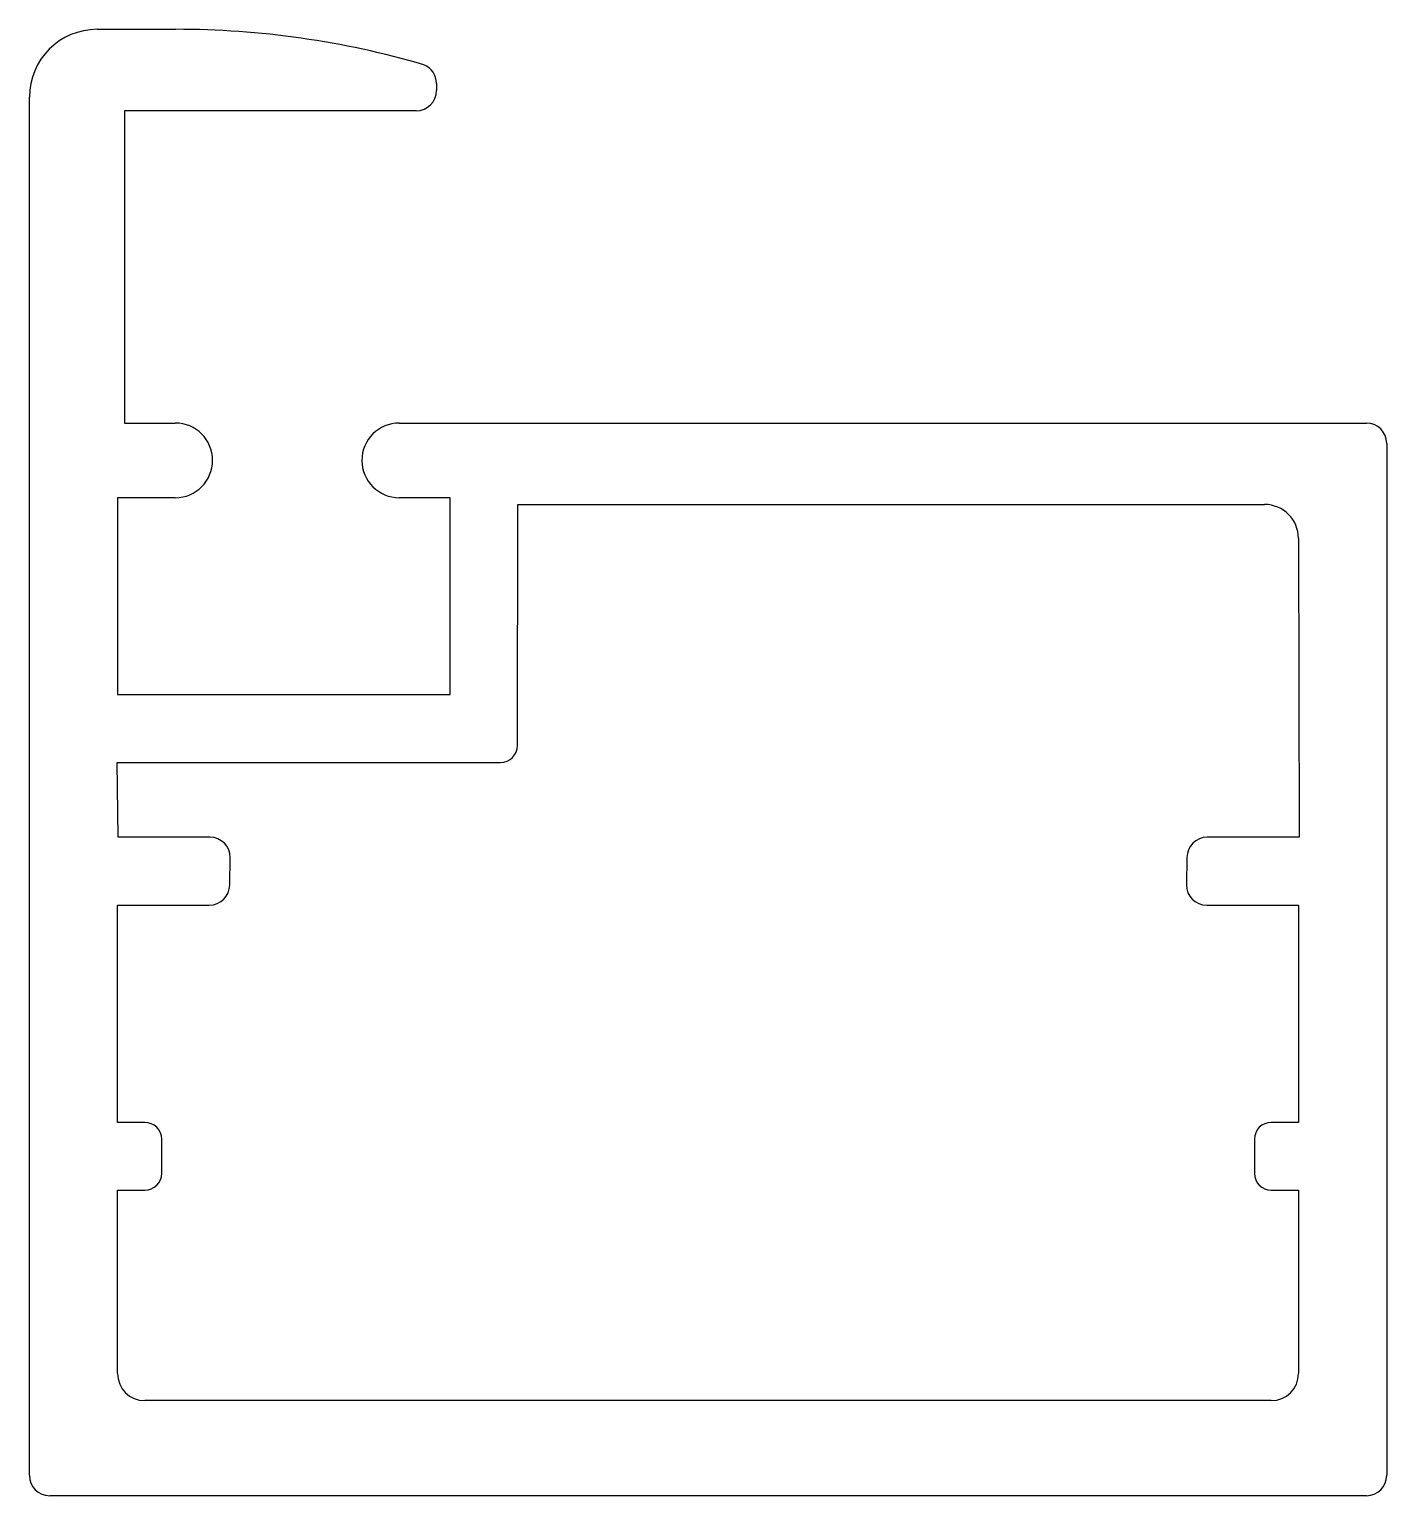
# Model space of a CAD drawing. Extents: x 1607.6 to 1627.6, y 2064.8 to 2086.4.
import ezdxf

# ---------------------------------------------------------------- set-up
doc = ezdxf.new("R2010")
doc.units = 0
doc.layers.get('0').update_dxf_attribs({"linetype": 'CONTINUOUS'})

msp = doc.modelspace()

# ---------------------------------------------------------------- linework, layer by layer
for p, q in [((1608.606, 2086.407), (1609.766, 2086.407)), ((1613.606, 2085.607), (1613.606, 2085.507)), ((1607.606, 2065.105), (1607.606, 2085.407)), ((1609.006, 2085.207), (1609.006, 2080.607)), ((1613.306, 2085.207), (1609.006, 2085.207)), ((1609.006, 2080.607), (1609.756, 2080.607)), ((1613.056, 2080.607), (1627.306, 2080.607)), ((1627.606, 2080.307), (1627.606, 2065.105)), ((1608.906, 2079.507), (1608.906, 2076.607)), ((1609.756, 2079.507), (1608.906, 2079.507)), ((1613.806, 2079.507), (1613.056, 2079.507)), ((1613.806, 2076.607), (1613.806, 2079.507)), ((1614.799, 2075.857), (1614.806, 2079.407)), ((1614.806, 2079.407), (1625.806, 2079.407)), ((1626.306, 2078.907), (1626.315, 2074.505)), ((1608.906, 2076.607), (1613.806, 2076.607)), ((1608.915, 2074.505), (1608.899, 2075.607)), ((1608.899, 2075.607), (1614.549, 2075.607)), ((1610.267, 2074.505), (1608.915, 2074.505)), ((1626.315, 2074.505), (1624.963, 2074.505)), ((1610.558, 2073.805), (1610.567, 2074.205)), ((1624.663, 2074.205), (1624.654, 2073.805)), ((1608.906, 2070.305), (1608.906, 2073.505)), ((1608.906, 2073.505), (1610.258, 2073.505)), ((1624.954, 2073.505), (1626.306, 2073.505)), ((1626.306, 2073.505), (1626.306, 2070.305)), ((1609.306, 2070.305), (1608.906, 2070.305)), ((1626.306, 2070.305), (1625.906, 2070.305)), ((1609.556, 2069.555), (1609.556, 2070.055)), ((1625.656, 2070.055), (1625.656, 2069.555)), ((1608.906, 2066.605), (1608.906, 2069.305)), ((1608.906, 2069.305), (1609.306, 2069.305)), ((1625.906, 2069.305), (1626.306, 2069.305)), ((1626.306, 2069.305), (1626.306, 2066.605)), ((1625.906, 2066.205), (1609.306, 2066.205)), ((1627.306, 2064.805), (1607.906, 2064.805))]:
    msp.add_line(p, q)
for centre, radius, start, end in [((1608.606, 2085.407), 1, 90, 180), ((1609.774, 2073.427), 12.98, 73.6894, 90.0359), ((1613.306, 2085.607), 0.3, 359.9999, 67.726), ((1613.306, 2085.507), 0.3, 270.0023, 0.0006), ((1609.756, 2080.057), 0.55, 270, 90), ((1613.056, 2080.057), 0.55, 90, 270), ((1627.306, 2080.307), 0.3, 0, 90), ((1625.806, 2078.907), 0.5, 0, 90), ((1614.549, 2075.857), 0.25, 270, 360), ((1610.267, 2074.205), 0.3, 0, 90), ((1624.963, 2074.205), 0.3, 90, 180), ((1610.258, 2073.805), 0.3, 270, 360), ((1624.954, 2073.805), 0.3, 180, 270), ((1609.306, 2070.055), 0.25, 0, 90), ((1625.906, 2070.055), 0.25, 90, 180), ((1609.306, 2069.555), 0.25, 270, 0), ((1625.906, 2069.555), 0.25, 180, 270), ((1609.306, 2066.605), 0.4, 180, 270), ((1625.906, 2066.605), 0.4, 270, 0), ((1607.906, 2065.105), 0.3, 180, 270), ((1627.306, 2065.105), 0.3, 270, 360)]:
    msp.add_arc(centre, radius, start, end)

doc.saveas('drawing.dxf')
